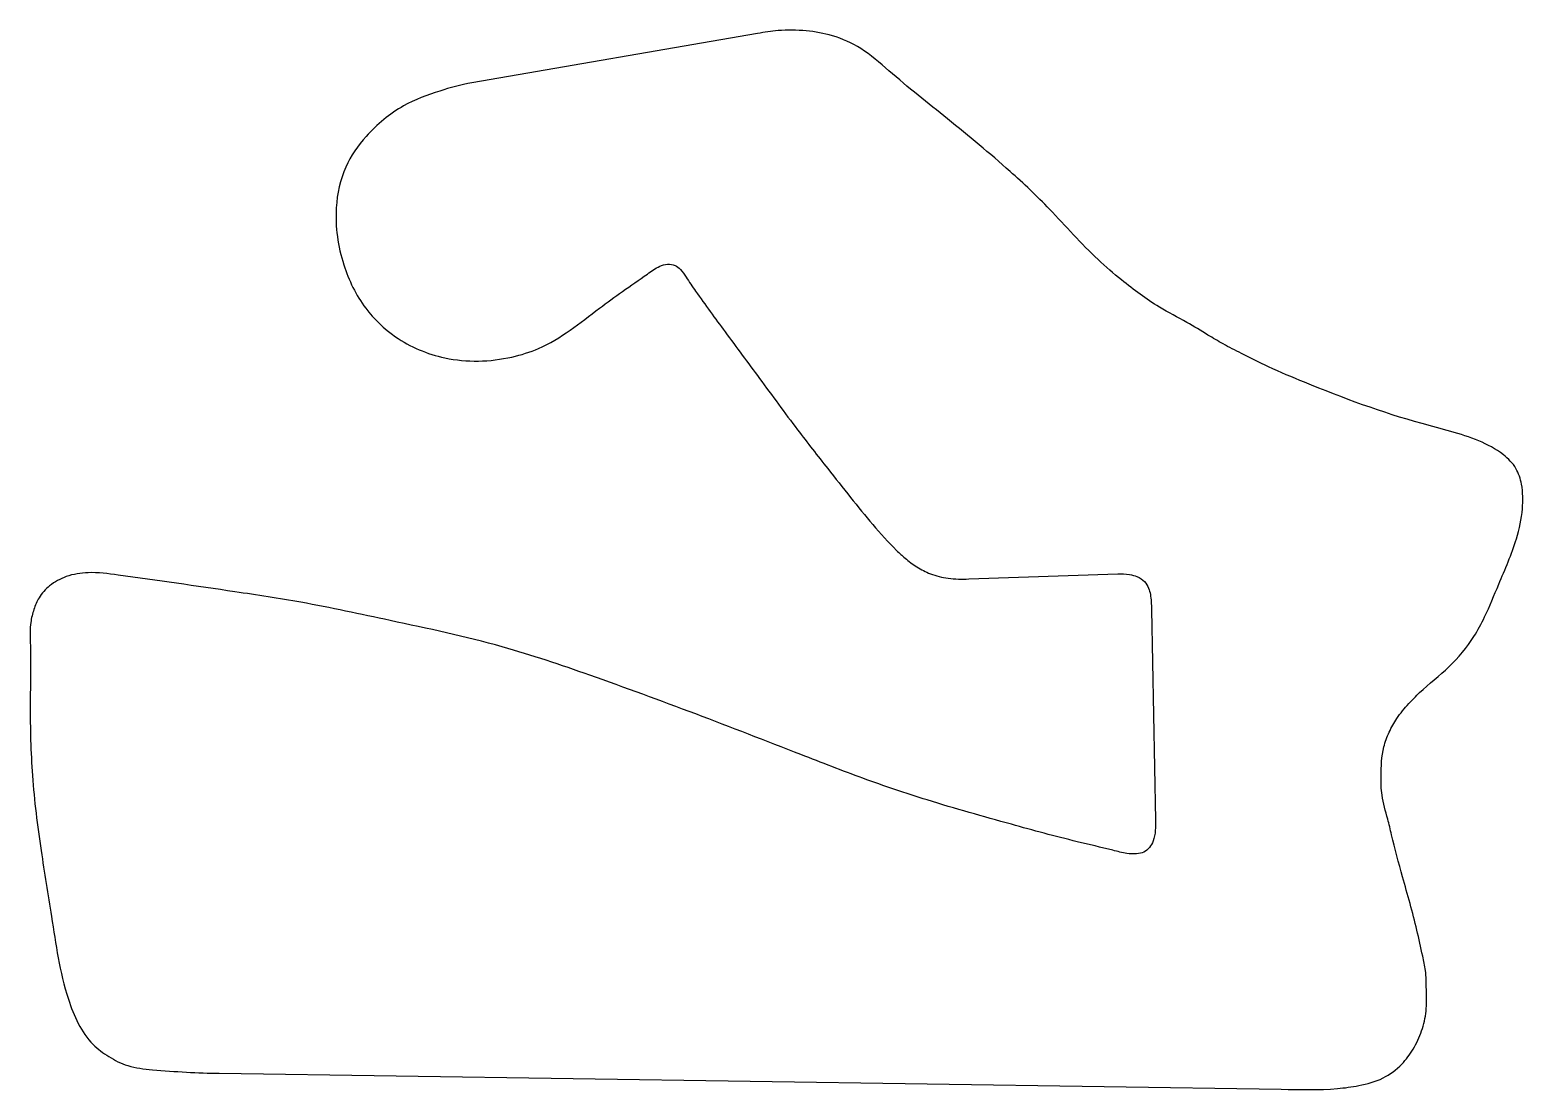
# Model space of a CAD drawing. Header units: centimetres. Extents: x 0 to 91.4, y -0.1 to 64.8.
import ezdxf

# ---------------------------------------------------------------- set-up
doc = ezdxf.new("R2010")
doc.units = ezdxf.units.CM
doc.header["$MEASUREMENT"] = 0
doc.layers.add('road_america v3_0', color=7, linetype='Continuous')

msp = doc.modelspace()

# ---------------------------------------------------------------- linework, layer by layer
at = {"layer": 'road_america v3_0'}
for p, q in [((44.592, 64.627), (27.089, 61.604)), ((57.517, 31.238), (66.631, 31.554)), ((68.698, 29.37), (68.943, 16.468)), ((11.635, 0.977), (76.642, 0))]:
    msp.add_line(p, q, dxfattribs=at)
for points, knots in [([(76.642, 0), (77.789, -0.017), (79.379, -0.066), (81.464, 0.212), (82.873, 0.582), (83.998, 1.433), (84.761, 2.46), (85.267, 3.563), (85.57, 4.808), (85.507, 6.054), (85.524, 7.188), (85.235, 8.392), (84.838, 10.315), (84.114, 12.77), (83.52, 15.035), (83.126, 16.705), (82.761, 17.874), (82.735, 19.368), (82.787, 20.696), (83.228, 21.87), (83.72, 22.777), (84.385, 23.56), (85.436, 24.635), (86.967, 25.797), (88.296, 27.395), (89.233, 29.144), (90.04, 31.166), (91.002, 33.314), (91.451, 35.403), (91.434, 36.882), (91.058, 38.075), (90.12, 39.025), (88.175, 40.02), (83.939, 41.004), (79.663, 42.59), (76.014, 44.129), (74.376, 44.959), (73.129, 45.581), (72.029, 46.245), (70.749, 47.027), (68.878, 47.975), (67.099, 49.323), (64.804, 51.277), (62.724, 53.693), (59.66, 56.583), (56.311, 59.336), (53.227, 61.786), (51.041, 63.74), (49.269, 64.525), (47.537, 64.837), (45.991, 64.852), (45.005, 64.698), (44.592, 64.627)], [0, 0, 0, 0, 0.033471, 0.046404, 0.061588, 0.075498, 0.086701, 0.098758, 0.110846, 0.123755, 0.135107, 0.14389, 0.159838, 0.192637, 0.218716, 0.228332, 0.242937, 0.254225, 0.271935, 0.281313, 0.290672, 0.302018, 0.311224, 0.334655, 0.358077, 0.371335, 0.392592, 0.421777, 0.44003, 0.454664, 0.464647, 0.475786, 0.492629, 0.527997, 0.602497, 0.625917, 0.643854, 0.656234, 0.666688, 0.681431, 0.700156, 0.727951, 0.746474, 0.788309, 0.820944, 0.869686, 0.915077, 0.936454, 0.954991, 0.970875, 0.987725, 1, 1, 1, 1]), ([(27.089, 61.604), (26.433, 61.491), (25.003, 61.097), (22.691, 60.234), (20.705, 58.578), (19.193, 56.429), (18.605, 53.639), (19.041, 50.594), (20.381, 47.838), (22.536, 45.776), (25.662, 44.454), (28.8, 44.536), (32.093, 45.571), (34.18, 47.286), (36.346, 48.87), (37.583, 49.704), (38.46, 50.358), (39.063, 50.529), (39.539, 50.475), (39.923, 50.154), (40.289, 49.582), (41.179, 48.295), (42.689, 46.234), (44.782, 43.416), (46.837, 40.599), (48.721, 38.19), (50.702, 35.699), (52.217, 33.802), (53.653, 32.459), (54.326, 31.948), (55.207, 31.494), (56.292, 31.225), (57.098, 31.224), (57.517, 31.238)], [0, 0, 0, 0, 0.030043, 0.065542, 0.109406, 0.143052, 0.180973, 0.233397, 0.277599, 0.315141, 0.364049, 0.425032, 0.450597, 0.516973, 0.542943, 0.57049, 0.583746, 0.591154, 0.598012, 0.604105, 0.612719, 0.628271, 0.67393, 0.726635, 0.784824, 0.829462, 0.862973, 0.926904, 0.93727, 0.950616, 0.96446, 0.981189, 1, 1, 1, 1]), ([(68.943, 16.468), (68.951, 16.064), (68.957, 15.295), (68.401, 14.508), (67.738, 14.391), (67.093, 14.428), (65.89, 14.748), (63.522, 15.284), (59.735, 16.324), (55.342, 17.549), (51.053, 18.997), (44.214, 21.673), (36.911, 24.494), (28.537, 27.329), (22.578, 28.583), (17.135, 29.771), (11.565, 30.613), (7.236, 31.235), (3.778, 31.701), (2.314, 31.471), (1.267, 30.908), (0.595, 30.167), (0.273, 29.366), (0.035, 28.452), (0.119, 26.489), (0.036, 23.372), (0.133, 19.102), (0.678, 14.785), (1.447, 10.22), (2.006, 6.149), (3.351, 3.095), (4.878, 1.959), (6.093, 1.344), (8.395, 1.105), (10.355, 0.996), (11.635, 0.977)], [0, 0, 0, 0, 0.011763, 0.019918, 0.024198, 0.029629, 0.037701, 0.058325, 0.096582, 0.145772, 0.183915, 0.221175, 0.347993, 0.399585, 0.464339, 0.515472, 0.553027, 0.619331, 0.636229, 0.648678, 0.659434, 0.668374, 0.675569, 0.68302, 0.694193, 0.729239, 0.769183, 0.811543, 0.848998, 0.896476, 0.925478, 0.936587, 0.948325, 0.962446, 1, 1, 1, 1]), ([(66.631, 31.554), (66.87, 31.562), (67.276, 31.535), (67.843, 31.399), (68.282, 31.124), (68.526, 30.701), (68.643, 30.274), (68.684, 29.834), (68.695, 29.527), (68.698, 29.37)], [0, 0, 0, 0, 0.20541, 0.337213, 0.493452, 0.626956, 0.740232, 0.866241, 1, 1, 1, 1])]:
    msp.add_open_spline(points, degree=3, knots=knots, dxfattribs=at)

doc.saveas('drawing.dxf')
